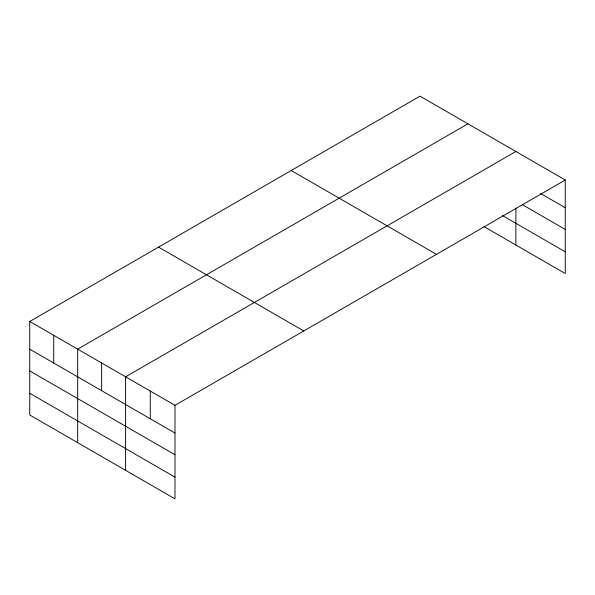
<?xml version="1.0" encoding="UTF-8"?>
<svg xmlns="http://www.w3.org/2000/svg" width="595" height="595" viewBox="0 0 595 595"><rect width="100%" height="100%" fill="white"/><g stroke="black" fill="none" stroke-linecap="round" stroke-linejoin="round"><path stroke-width="0.89" d="M565.25 180.002L420.018 96.152L29.75 321.471L29.75 414.998L174.982 498.848L174.982 405.321L565.25 180.002L565.25 273.529L483.921 226.569M467.945 123.819L77.677 349.146L77.677 442.673M515.872 151.494L125.605 376.813L125.605 470.34M540.558 193.464L565.25 207.714M522.246 204.606L565.25 229.432M502.292 215.464L565.25 251.811M291.23 170.512L436.462 254.355M158.538 247.118L303.77 330.961M29.75 321.471L174.982 405.321M29.75 349.191L174.982 433.034M29.75 370.908L174.982 454.751M29.75 393.28L174.982 477.13M515.872 208.086L515.872 245.021M150.29 391.064L150.29 418.783M101.641 362.98L101.641 390.692M53.714 335.305L53.714 363.024"/></g></svg>
